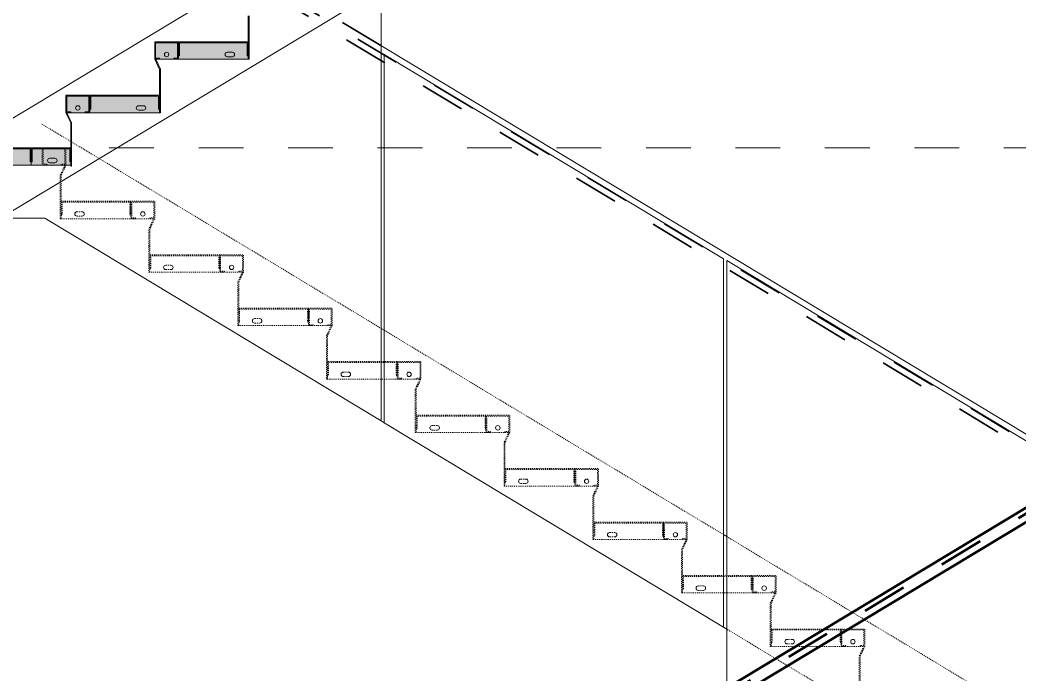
# Model space of a CAD drawing. Header units: millimetres. Extents: x -48147 to 1403542, y -455564 to 18123.
# Drawn here: x 1393720 to 1396872, y -443553 to -441489 of the extents above; entities that cross this region are included whole.
import ezdxf

# ---------------------------------------------------------------- set-up
doc = ezdxf.new("R2010")
doc.units = ezdxf.units.MM
doc.header["$MEASUREMENT"] = 0
for name, pattern in [('3MM-HIDDEN', [6, 3, -3]), ('Dashed', [2822.222233, 1411.111116, -1411.111116]), ('Wipeout_Contour', [1000, 0, -1000])]:
    doc.linetypes.add(name, pattern=pattern)
doc.layers.add('0_Pen_No__105', color=7, linetype='Continuous', lineweight=15, true_color=0xa6a6a6)
doc.layers.add('A-30-M_Stair_Pen_No__102', color=7, linetype='Continuous', lineweight=15, true_color=0xcccccc)
for name, color, linetype, lineweight in [('A-30-M_Stair_Pen_No__101', 252, 'Continuous', 15), ('A-30-M_Stair_Pen_No__121', 255, 'Continuous', 0), ('A-30-M_Stair_Pen_No__192', 7, 'Continuous', 13), ('A-30-M_Stair_Pen_No__2', 8, 'Continuous', 15), ('A-30-M_Stair_Pen_No__22', 8, 'Continuous', 50), ('A-30-M_Stair_Pen_No__42', 8, 'Continuous', 35), ('New_A-30-M_Stair_Pen_No__1', 7, 'Continuous', 13), ('New_A-30-M_Stair_Pen_No__101', 252, 'Continuous', 15), ('New_A-30-M_Stair_Pen_No__141', 255, 'Continuous', 0), ('New_A-30-M_Stair_Pen_No__160', 5, 'Continuous', 200), ('New_A-30-M_Stair_Pen_No__192', 7, 'Continuous', 13)]:
    doc.layers.add(name, color=color, linetype=linetype, lineweight=lineweight)
for name, color, linetype in [('A-95-P_Drawing', 7, 'Continuous'), ('New_A-25-M_Wall_Int', 7, 'Continuous'), ('New_A-30-M_Stair', 7, 'Continuous')]:
    doc.layers.add(name, color=color, linetype=linetype)

# ---------------------------------------------------------------- blocks, each defined once
blk = doc.blocks.new('Section Elem_2_1', base_point=(1418663.2, -449992.5))
at = {"color": 254, "linetype": 'Wipeout_Contour', "lineweight": 0, "ltscale": 5861379.164709595}
blk.add_wipeout([(1396938.3, -442849), (1396658.3, -442680.2), (1396658.3, -443186.4), (1396938.3, -443017.6)], dxfattribs=at).dxf.layer = 'New_A-30-M_Stair'
at = {"color": 254, "linetype": 'Wipeout_Contour', "lineweight": 0, "ltscale": 5859614.448467048}
blk.add_wipeout([(1396098.3, -443242.4), (1396098.3, -443242.5), (1396331.7, -443383.2), (1396331.8, -443383.2)], dxfattribs=at).dxf.layer = 'New_A-30-M_Stair'
at = {"color": 254, "linetype": 'Wipeout_Contour', "lineweight": 0, "ltscale": 5859536.243713167}
blk.add_wipeout([(1395818.3, -444587.8), (1396098.3, -444419), (1396098.3, -443524), (1395818.3, -443692.7)], dxfattribs=at).dxf.layer = 'New_A-30-M_Stair'
at = {"color": 254, "linetype": 'Wipeout_Contour', "lineweight": 0, "ltscale": 5860311.672353616}
blk.add_wipeout([(1396658.3, -442680.2), (1396378.3, -442511.5), (1396378.3, -443355.1), (1396658.3, -443186.4)], dxfattribs=at).dxf.layer = 'New_A-30-M_Stair'
at = {"color": 254, "linetype": 'Wipeout_Contour', "lineweight": 0, "ltscale": 5858448.398217968}
blk.add_wipeout([(1396098.3, -443242.4), (1395818.3, -443073.7), (1395818.3, -443073.8), (1396098.3, -443242.5)], dxfattribs=at).dxf.layer = 'New_A-30-M_Stair'
at = {"color": 254, "linetype": 'Wipeout_Contour', "lineweight": 0, "ltscale": 7324195.100440216}
blk.add_wipeout([(1396098.3, -442342.7), (1396098.3, -443242.4), (1396331.8, -443383.2), (1396378.3, -443355.1), (1396378.3, -442511.5)], dxfattribs=at).dxf.layer = 'New_A-30-M_Stair'
at = {"color": 254, "linetype": 'Wipeout_Contour', "lineweight": 0, "ltscale": 5861175.121467646}
blk.add_wipeout([(1396938.3, -442849), (1396938.3, -442848.9), (1396658.3, -442680.1), (1396658.3, -442680.2)], dxfattribs=at).dxf.layer = 'New_A-30-M_Stair'
at = {"color": 254, "linetype": 'Wipeout_Contour', "lineweight": 0, "ltscale": 5857176.666658401}
blk.add_wipeout([(1395818.3, -443073.8), (1395818.3, -443073.7), (1395538.3, -442904.9), (1395538.3, -442905)], dxfattribs=at).dxf.layer = 'New_A-30-M_Stair'
at = {"color": 254, "linetype": 'Wipeout_Contour', "lineweight": 0, "ltscale": 5857904.382838694}
blk.add_wipeout([(1396098.3, -442342.7), (1395818.3, -442174), (1395818.3, -443073.7), (1396098.3, -443242.4)], dxfattribs=at).dxf.layer = 'New_A-30-M_Stair'
at = {"color": 254, "linetype": 'Wipeout_Contour', "lineweight": 0, "ltscale": 5859903.520830586}
blk.add_wipeout([(1396658.3, -442680.2), (1396658.3, -442680.1), (1396378.3, -442511.4), (1396378.3, -442511.5)], dxfattribs=at).dxf.layer = 'New_A-30-M_Stair'
at = {"color": 254, "linetype": 'Wipeout_Contour', "lineweight": 0, "ltscale": 5855904.950958394}
blk.add_wipeout([(1395538.3, -442905), (1395538.3, -442904.9), (1395258.3, -442736.2), (1395258.3, -442736.3)], dxfattribs=at).dxf.layer = 'New_A-30-M_Stair'
at = {"color": 254, "linetype": 'Wipeout_Contour', "lineweight": 0, "ltscale": 5860399.012514996}
blk.add_wipeout([(1396098.3, -444419), (1396378.3, -444250.3), (1396378.3, -443355.2), (1396098.3, -443524)], dxfattribs=at).dxf.layer = 'New_A-30-M_Stair'
at = {"layer": 'New_A-30-M_Stair_Pen_No__1', "linetype": 'Continuous'}
blk.add_line((1396938.3, -442848.9), (1396658.3, -442680.1), dxfattribs=at)
at = {"color": 254, "linetype": 'Wipeout_Contour', "lineweight": 0, "ltscale": 5856632.740628026}
blk.add_wipeout([(1395818.3, -443073.7), (1395818.3, -442174), (1395538.3, -442005.2), (1395538.3, -442904.9)], dxfattribs=at).dxf.layer = 'New_A-30-M_Stair'
at = {"color": 254, "linetype": 'Wipeout_Contour', "lineweight": 0, "ltscale": 5858631.936077236}
blk.add_wipeout([(1396378.3, -442511.5), (1396378.3, -442511.4), (1396098.3, -442342.6), (1396098.3, -442342.7)], dxfattribs=at).dxf.layer = 'New_A-30-M_Stair'
at = {"color": 254, "linetype": 'Wipeout_Contour', "lineweight": 0, "ltscale": 5854633.25110296}
blk.add_wipeout([(1395258.3, -442736.3), (1395258.3, -442736.2), (1394978.3, -442567.4), (1394978.3, -442567.5)], dxfattribs=at).dxf.layer = 'New_A-30-M_Stair'
at = {"color": 254, "linetype": 'Wipeout_Contour', "lineweight": 0, "ltscale": 5861261.946082223}
blk.add_wipeout([(1396378.3, -444250.3), (1396658.3, -444081.5), (1396658.3, -443186.5), (1396378.3, -443355.2)], dxfattribs=at).dxf.layer = 'New_A-30-M_Stair'
at = {"color": 254, "linetype": 'Wipeout_Contour', "lineweight": 0, "ltscale": 5858993.549170004}
blk.add_wipeout([(1396098.3, -443523.9), (1395818.3, -443692.6), (1395818.3, -443692.7), (1396098.3, -443524)], dxfattribs=at).dxf.layer = 'New_A-30-M_Stair'
at = {"layer": 'New_A-30-M_Stair_Pen_No__1', "linetype": 'Continuous'}
blk.add_line((1396658.3, -442680.1), (1396378.3, -442511.4), dxfattribs=at)
at = {"color": 254, "linetype": 'Wipeout_Contour', "lineweight": 0, "ltscale": 5855361.114257969}
blk.add_wipeout([(1395538.3, -442904.9), (1395538.3, -442005.2), (1395258.3, -441836.5), (1395258.3, -442736.2)], dxfattribs=at).dxf.layer = 'New_A-30-M_Stair'
at = {"color": 254, "linetype": 'Wipeout_Contour', "lineweight": 0, "ltscale": 5857360.367243248}
blk.add_wipeout([(1396098.3, -442342.6), (1395818.3, -442173.9), (1395818.3, -442174), (1396098.3, -442342.7)], dxfattribs=at).dxf.layer = 'New_A-30-M_Stair'
at = {"color": 254, "linetype": 'Wipeout_Contour', "lineweight": 0, "ltscale": 5853361.567102429}
blk.add_wipeout([(1394978.3, -442567.5), (1394978.3, -442567.4), (1394698.3, -442398.7), (1394698.3, -442398.8)], dxfattribs=at).dxf.layer = 'New_A-30-M_Stair'
at = {"color": 254, "linetype": 'Wipeout_Contour', "lineweight": 0, "ltscale": 5862125.044328736}
blk.add_wipeout([(1396658.3, -444081.5), (1396938.3, -443912.8), (1396938.3, -443017.7), (1396658.3, -443186.5)], dxfattribs=at).dxf.layer = 'New_A-30-M_Stair'
at = {"color": 254, "linetype": 'Wipeout_Contour', "lineweight": 0, "ltscale": 5859856.604059799}
blk.add_wipeout([(1396378.3, -443355.2), (1396378.3, -443355.1), (1396098.3, -443523.9), (1396098.3, -443524)], dxfattribs=at).dxf.layer = 'New_A-30-M_Stair'
at = {"layer": 'New_A-30-M_Stair_Pen_No__1', "linetype": 'Continuous'}
blk.add_line((1396378.3, -442511.4), (1396098.3, -442342.6), dxfattribs=at)
at = {"color": 254, "linetype": 'Wipeout_Contour', "lineweight": 0, "ltscale": 5854089.503772772}
blk.add_wipeout([(1395258.3, -442736.2), (1395258.3, -441836.5), (1394978.3, -441667.7), (1394978.3, -442567.4)], dxfattribs=at).dxf.layer = 'New_A-30-M_Stair'
at = {"color": 254, "linetype": 'Wipeout_Contour', "lineweight": 0, "ltscale": 5856088.814263063}
blk.add_wipeout([(1395818.3, -442174), (1395818.3, -442173.9), (1395538.3, -442005.1), (1395538.3, -442005.2)], dxfattribs=at).dxf.layer = 'New_A-30-M_Stair'
at = {"color": 254, "linetype": 'Wipeout_Contour', "lineweight": 0, "ltscale": 5852089.89896714}
blk.add_wipeout([(1394698.3, -442398.8), (1394698.3, -442398.7), (1394418.3, -442229.9), (1394418.3, -442230)], dxfattribs=at).dxf.layer = 'New_A-30-M_Stair'
at = {"color": 254, "linetype": 'Wipeout_Contour', "lineweight": 0, "ltscale": 5860719.823657947}
blk.add_wipeout([(1396658.3, -443186.5), (1396658.3, -443186.4), (1396378.3, -443355.1), (1396378.3, -443355.2)], dxfattribs=at).dxf.layer = 'New_A-30-M_Stair'
at = {"color": 254, "linetype": 'Wipeout_Contour', "lineweight": 0, "ltscale": 4394663.927454637}
blk.add_wipeout([(1396098.3, -443242.5), (1396098.3, -443523.9), (1396331.7, -443383.2)], dxfattribs=at).dxf.layer = 'New_A-30-M_Stair'
at = {"layer": 'New_A-30-M_Stair_Pen_No__1', "linetype": 'Continuous'}
blk.add_line((1396098.3, -442342.6), (1395818.3, -442173.9), dxfattribs=at)
at = {"color": 254, "linetype": 'Wipeout_Contour', "lineweight": 0, "ltscale": 7315734.923511128}
blk.add_wipeout([(1394698.3, -442398.7), (1394978.3, -442567.4), (1394978.3, -441667.7), (1394703, -441501.8), (1394698.3, -441504.7)], dxfattribs=at).dxf.layer = 'New_A-30-M_Stair'
at = {"color": 254, "linetype": 'Wipeout_Contour', "lineweight": 0, "ltscale": 5854817.277222954}
blk.add_wipeout([(1395538.3, -442005.2), (1395538.3, -442005.1), (1395258.3, -441836.4), (1395258.3, -441836.5)], dxfattribs=at).dxf.layer = 'New_A-30-M_Stair'
at = {"color": 254, "linetype": 'Wipeout_Contour', "lineweight": 0, "ltscale": 5850818.246707434}
blk.add_wipeout([(1394418.3, -442230), (1394418.3, -442229.9), (1394138.3, -442061.2), (1394138.3, -442061.3)], dxfattribs=at).dxf.layer = 'New_A-30-M_Stair'
at = {"color": 254, "linetype": 'Wipeout_Contour', "lineweight": 0, "ltscale": 5861583.207866389}
blk.add_wipeout([(1396938.3, -443017.7), (1396938.3, -443017.6), (1396658.3, -443186.4), (1396658.3, -443186.5)], dxfattribs=at).dxf.layer = 'New_A-30-M_Stair'
at = {"color": 254, "linetype": 'Wipeout_Contour', "lineweight": 0, "ltscale": 7323472.757623627}
blk.add_wipeout([(1395818.3, -443360.9), (1396093.5, -443526.8), (1396098.3, -443523.9), (1396098.3, -443242.5), (1395818.3, -443073.8)], dxfattribs=at).dxf.layer = 'New_A-30-M_Stair'
at = {"layer": 'New_A-30-M_Stair_Pen_No__1', "linetype": 'Continuous'}
for p, q in [((1395818.3, -442173.9), (1395538.3, -442005.1)), ((1396658.3, -443186.4), (1396938.3, -443017.6)), ((1396378.3, -443355.1), (1396658.3, -443186.4)), ((1396331.7, -443383.2), (1396098.3, -443242.5)), ((1396098.3, -443523.9), (1396378.3, -443355.1)), ((1395818.3, -443692.6), (1396098.3, -443523.9))]:
    blk.add_line(p, q, dxfattribs=at)
at = {"color": 254, "linetype": 'Wipeout_Contour', "lineweight": 0, "ltscale": 5851651.634243576}
blk.add_wipeout([(1394418.3, -442229.9), (1394698.3, -442398.7), (1394698.3, -441504.7), (1394418.3, -441673.4)], dxfattribs=at).dxf.layer = 'New_A-30-M_Stair'
at = {"color": 254, "linetype": 'Wipeout_Contour', "lineweight": 0, "ltscale": 5853545.75610799}
blk.add_wipeout([(1395258.3, -441836.5), (1395258.3, -441836.4), (1394978.3, -441667.6), (1394978.3, -441667.7)], dxfattribs=at).dxf.layer = 'New_A-30-M_Stair'
at = {"color": 254, "linetype": 'Wipeout_Contour', "lineweight": 0, "ltscale": 5850039.440831813}
blk.add_wipeout([(1394138.3, -442061.3), (1394138.3, -442061.2), (1394063.3, -442061.2), (1394063.3, -442061.3)], dxfattribs=at).dxf.layer = 'New_A-30-M_Stair'
at = {"color": 254, "linetype": 'Wipeout_Contour', "lineweight": 0, "ltscale": 5857350.507882872}
blk.add_wipeout([(1395538.3, -442905), (1395538.3, -443192.2), (1395818.3, -443360.9), (1395818.3, -443073.8)], dxfattribs=at).dxf.layer = 'New_A-30-M_Stair'
at = {"layer": 'New_A-30-M_Stair_Pen_No__1', "linetype": 'Continuous'}
for p, q in [((1395538.3, -442005.1), (1395258.3, -441836.4)), ((1396098.3, -443242.5), (1395818.3, -443073.8)), ((1396093.5, -443526.8), (1395818.3, -443360.9))]:
    blk.add_line(p, q, dxfattribs=at)
at = {"color": 254, "linetype": 'Wipeout_Contour', "lineweight": 0, "ltscale": 5852285.044091453}
blk.add_wipeout([(1394703, -441501.8), (1394978.3, -441667.7), (1394978.3, -441667.6), (1394703.1, -441501.8)], dxfattribs=at).dxf.layer = 'New_A-30-M_Stair'
at = {"color": 254, "linetype": 'Wipeout_Contour', "lineweight": 0, "ltscale": 5850583.859272867}
blk.add_wipeout([(1394138.3, -441842.2), (1394138.3, -442061.2), (1394418.3, -442229.9), (1394418.3, -441673.4)], dxfattribs=at).dxf.layer = 'New_A-30-M_Stair'
at = {"color": 254, "linetype": 'Wipeout_Contour', "lineweight": 0, "ltscale": 5856078.7637203}
blk.add_wipeout([(1395258.3, -442736.3), (1395258.3, -443023.4), (1395538.3, -443192.2), (1395538.3, -442905)], dxfattribs=at).dxf.layer = 'New_A-30-M_Stair'
at = {"layer": 'New_A-30-M_Stair_Pen_No__1', "linetype": 'Continuous'}
for p, q in [((1394978.3, -441667.6), (1394703.1, -441501.8)), ((1395258.3, -441836.4), (1394978.3, -441667.6)), ((1395818.3, -443073.8), (1395538.3, -442905)), ((1395818.3, -443360.9), (1395538.3, -443192.2))]:
    blk.add_line(p, q, dxfattribs=at)
at = {"color": 254, "linetype": 'Wipeout_Contour', "lineweight": 0, "ltscale": 5849920.727062619}
blk.add_wipeout([(1394063.3, -442061.2), (1394138.3, -442061.2), (1394138.3, -441842.2), (1394063.3, -441887.4)], dxfattribs=at).dxf.layer = 'New_A-30-M_Stair'
at = {"color": 254, "linetype": 'Wipeout_Contour', "lineweight": 0, "ltscale": 5854807.035403271}
blk.add_wipeout([(1394978.3, -442567.5), (1394978.3, -442854.7), (1395258.3, -443023.4), (1395258.3, -442736.3)], dxfattribs=at).dxf.layer = 'New_A-30-M_Stair'
at = {"layer": 'New_A-30-M_Stair_Pen_No__1', "linetype": 'Continuous'}
for p, q in [((1395538.3, -442905), (1395258.3, -442736.3)), ((1395538.3, -443192.2), (1395258.3, -443023.4))]:
    blk.add_line(p, q, dxfattribs=at)
at = {"color": 254, "linetype": 'Wipeout_Contour', "lineweight": 0, "ltscale": 5853535.322900701}
blk.add_wipeout([(1394698.3, -442398.8), (1394698.3, -442685.9), (1394978.3, -442854.7), (1394978.3, -442567.5)], dxfattribs=at).dxf.layer = 'New_A-30-M_Stair'
at = {"layer": 'New_A-30-M_Stair_Pen_No__1', "linetype": 'Continuous'}
for p, q in [((1395258.3, -442736.3), (1394978.3, -442567.5)), ((1395258.3, -443023.4), (1394978.3, -442854.7))]:
    blk.add_line(p, q, dxfattribs=at)
at = {"color": 254, "linetype": 'Wipeout_Contour', "lineweight": 0, "ltscale": 5852263.626264319}
blk.add_wipeout([(1394418.3, -442230), (1394418.3, -442517.2), (1394698.3, -442685.9), (1394698.3, -442398.8)], dxfattribs=at).dxf.layer = 'New_A-30-M_Stair'
at = {"layer": 'New_A-30-M_Stair_Pen_No__1', "linetype": 'Continuous'}
for p, q in [((1394978.3, -442567.5), (1394698.3, -442398.8)), ((1394978.3, -442854.7), (1394698.3, -442685.9))]:
    blk.add_line(p, q, dxfattribs=at)
at = {"color": 254, "linetype": 'Wipeout_Contour', "lineweight": 0, "ltscale": 5850991.945504462}
blk.add_wipeout([(1394138.3, -442061.3), (1394138.3, -442348.4), (1394418.3, -442517.2), (1394418.3, -442230)], dxfattribs=at).dxf.layer = 'New_A-30-M_Stair'
at = {"layer": 'New_A-30-M_Stair_Pen_No__1', "linetype": 'Continuous'}
for p, q in [((1394698.3, -442398.8), (1394418.3, -442230)), ((1394698.3, -442685.9), (1394418.3, -442517.2))]:
    blk.add_line(p, q, dxfattribs=at)
at = {"color": 254, "linetype": 'Wipeout_Contour', "lineweight": 0, "ltscale": 11699504.66402922}
blk.add_wipeout([(1393858.3, -442179.7), (1394138.3, -442348.4), (1394138.3, -442061.3), (1394063.3, -442061.3), (1394063.3, -442061.2), (1394063.3, -442011.3), (1393960.4, -441949.3), (1393858.3, -442010.9)], dxfattribs=at).dxf.layer = 'New_A-30-M_Stair'
at = {"layer": 'New_A-30-M_Stair_Pen_No__1', "linetype": 'Continuous'}
for p, q in [((1394063.3, -442061.2), (1394063.3, -441887.4)), ((1394063.3, -442011.3), (1393960.4, -441949.3)), ((1393858.3, -442179.7), (1393858.3, -442010.9)), ((1394138.3, -442061.3), (1394063.3, -442061.3)), ((1394418.3, -442230), (1394138.3, -442061.3)), ((1394138.3, -442348.4), (1393858.3, -442179.7)), ((1394418.3, -442517.2), (1394138.3, -442348.4))]:
    blk.add_line(p, q, dxfattribs=at)
blk = doc.blocks.new('Section Elem_3_1', base_point=(1418663.2, -449992.5))
at = {"color": 254, "linetype": 'Wipeout_Contour', "lineweight": 0, "ltscale": 5848591.165195161}
blk.add_wipeout([(1393858.3, -441723.8), (1393858.3, -441723.7), (1393783.3, -441768.9), (1393783.3, -441769)], dxfattribs=at).dxf.layer = 'New_A-30-M_Stair'
at = {"color": 254, "linetype": 'Wipeout_Contour', "lineweight": 0, "ltscale": 5848047.97070571}
blk.add_wipeout([(1393858.3, -441723.7), (1393858.3, -440824), (1393783.3, -440869.2), (1393783.3, -441768.9)], dxfattribs=at).dxf.layer = 'New_A-30-M_Stair'
at = {"layer": 'New_A-30-M_Stair_Pen_No__1', "linetype": 'Continuous'}
blk.add_line((1393783.3, -441768.9), (1393783.3, -440869.2), dxfattribs=at)
at = {"color": 254, "linetype": 'Wipeout_Contour', "lineweight": 0, "ltscale": 5848592.933561571}
blk.add_wipeout([(1393858.3, -441719), (1394138.3, -441550.3), (1394138.3, -440655.2), (1393858.3, -440824)], dxfattribs=at).dxf.layer = 'New_A-30-M_Stair'
at = {"color": 254, "linetype": 'Wipeout_Contour', "lineweight": 0, "ltscale": 5849399.298077717}
blk.add_wipeout([(1393858.3, -442010.9), (1394138.3, -441842.2), (1394138.3, -441783.8), (1393858.3, -441783.8)], dxfattribs=at).dxf.layer = 'New_A-30-M_Stair'
at = {"layer": 'New_A-30-M_Stair_Pen_No__160', "linetype": 'Continuous', "lineweight": 0, "true_color": 0x00007f}
blk.add_hatch(color=176, dxfattribs=at).paths.add_polyline_path([(1393858.3, -441892.5), (1393858.3, -441783.8), (1393848.3, -441783.8), (1393848.3, -441892.5)])
at = {"layer": 'New_A-30-M_Stair_Pen_No__1', "linetype": 'Continuous'}
blk.add_line((1393858.3, -442010.9), (1393858.3, -441892.5), dxfattribs=at)
at = {"layer": 'New_A-30-M_Stair_Pen_No__141', "linetype": 'Continuous'}
for p in [(1393848.3, -441783.8), (1393858.3, -441892.5)]:
    blk.add_line(p, (1393848.3, -441892.5), dxfattribs=at)
at = {"color": 254, "linetype": 'Wipeout_Contour', "lineweight": 0, "ltscale": 5849457.139496812}
blk.add_wipeout([(1394138.3, -441550.3), (1394418.3, -441381.5), (1394418.3, -440486.5), (1394138.3, -440655.2)], dxfattribs=at).dxf.layer = 'New_A-30-M_Stair'
at = {"color": 254, "linetype": 'Wipeout_Contour', "lineweight": 0, "ltscale": 8773988.777238583}
blk.add_wipeout([(1394138.3, -441550.3), (1393858.3, -441719), (1393858.3, -441723.8), (1394128.3, -441723.8), (1394128.3, -441615), (1394138.3, -441615)], dxfattribs=at).dxf.layer = 'New_A-30-M_Stair'
at = {"layer": 'New_A-30-M_Stair_Pen_No__1', "linetype": 'Continuous'}
for p, q in [((1393783.3, -441769), (1393858.3, -441723.8)), ((1393858.3, -441723.8), (1393858.3, -441719))]:
    blk.add_line(p, q, dxfattribs=at)
at = {"layer": 'New_A-30-M_Stair_Pen_No__141', "linetype": 'Continuous', "flags": 128}
blk.add_lwpolyline([(1393858.3, -441723.8), (1393858.3, -441783.8), (1393858.3, -441892.5)], dxfattribs=at)
at = {"color": 254, "linetype": 'Wipeout_Contour', "lineweight": 0, "ltscale": 8775284.64736386}
blk.add_wipeout([(1394418.3, -441381.5), (1394138.3, -441550.3), (1394138.3, -441555), (1394408.3, -441555), (1394408.3, -441446.3), (1394418.3, -441446.3)], dxfattribs=at).dxf.layer = 'New_A-30-M_Stair'
at = {"color": 254, "linetype": 'Wipeout_Contour', "lineweight": 0, "ltscale": 5850263.07664913}
blk.add_wipeout([(1394138.3, -441842.2), (1394418.3, -441673.4), (1394418.3, -441615), (1394138.3, -441615)], dxfattribs=at).dxf.layer = 'New_A-30-M_Stair'
at = {"layer": 'New_A-30-M_Stair_Pen_No__160', "linetype": 'Continuous', "lineweight": 0, "true_color": 0x00007f}
for points in [[(1394138.3, -441723.8), (1394138.3, -441615), (1394128.3, -441615), (1394128.3, -441723.8)], [(1394138.3, -441783.8), (1394138.3, -441723.8), (1393858.3, -441723.8), (1393858.3, -441783.8)]]:
    blk.add_hatch(color=176, dxfattribs=at).paths.add_polyline_path(points)
at = {"layer": 'New_A-30-M_Stair_Pen_No__1', "linetype": 'Continuous'}
for p, q in [((1393858.3, -441719), (1394138.3, -441550.3)), ((1393858.3, -442010.9), (1394138.3, -441842.2))]:
    blk.add_line(p, q, dxfattribs=at)
at = {"layer": 'New_A-30-M_Stair_Pen_No__141', "linetype": 'Continuous'}
for p, q in [((1394128.3, -441615), (1394128.3, -441723.8)), ((1394128.3, -441723.8), (1393858.3, -441723.8))]:
    blk.add_line(p, q, dxfattribs=at)
at = {"layer": 'New_A-30-M_Stair_Pen_No__141', "linetype": 'Continuous', "flags": 128}
for points in [[(1394138.3, -441555), (1394138.3, -441615), (1394138.3, -441723.8), (1394138.3, -441783.8)], [(1394138.3, -441783.8), (1393858.3, -441783.8), (1393848.3, -441783.8)]]:
    blk.add_lwpolyline(points, dxfattribs=at)
at = {"color": 254, "linetype": 'Wipeout_Contour', "lineweight": 0, "ltscale": 5851127.01996002}
blk.add_wipeout([(1394418.3, -441673.4), (1394698.3, -441504.7), (1394698.3, -441446.3), (1394418.3, -441446.3)], dxfattribs=at).dxf.layer = 'New_A-30-M_Stair'
at = {"layer": 'New_A-30-M_Stair_Pen_No__160', "linetype": 'Continuous', "lineweight": 0, "true_color": 0x00007f}
for points in [[(1394418.3, -441555), (1394418.3, -441446.3), (1394408.3, -441446.3), (1394408.3, -441555)], [(1394418.3, -441615), (1394418.3, -441555), (1394138.3, -441555), (1394138.3, -441615)]]:
    blk.add_hatch(color=176, dxfattribs=at).paths.add_polyline_path(points)
at = {"layer": 'New_A-30-M_Stair_Pen_No__1', "linetype": 'Continuous'}
for p, q in [((1394138.3, -441550.3), (1394418.3, -441381.5)), ((1394138.3, -441842.2), (1394418.3, -441673.4))]:
    blk.add_line(p, q, dxfattribs=at)
at = {"layer": 'New_A-30-M_Stair_Pen_No__141', "linetype": 'Continuous'}
for p, q in [((1394408.3, -441446.3), (1394408.3, -441555)), ((1394408.3, -441555), (1394138.3, -441555))]:
    blk.add_line(p, q, dxfattribs=at)
at = {"layer": 'New_A-30-M_Stair_Pen_No__141', "linetype": 'Continuous', "flags": 128}
for points in [[(1394418.3, -441386.3), (1394418.3, -441446.3), (1394418.3, -441555), (1394418.3, -441615)], [(1394418.3, -441615), (1394138.3, -441615), (1394128.3, -441615)]]:
    blk.add_lwpolyline(points, dxfattribs=at)
at = {"color": 254, "linetype": 'Wipeout_Contour', "lineweight": 0, "ltscale": 5851991.127937424}
blk.add_wipeout([(1394698.3, -441504.7), (1394978.3, -441335.9), (1394978.3, -441277.5), (1394698.3, -441277.5)], dxfattribs=at).dxf.layer = 'New_A-30-M_Stair'
at = {"layer": 'New_A-30-M_Stair_Pen_No__1', "linetype": 'Continuous'}
for p, q in [((1394698.3, -441504.7), (1394978.3, -441335.9)), ((1394418.3, -441673.4), (1394698.3, -441504.7))]:
    blk.add_line(p, q, dxfattribs=at)
blk = doc.blocks.new('Section Elem_216_1', base_point=(1418663.2, -449992.5))
at = {"color": 254, "linetype": 'Wipeout_Contour', "lineweight": 0, "ltscale": 175547925.7955505}
blk.add_wipeout([(1398445.1, -434842.5), (1393413.1, -434842.5), (1393413.1, -437842.5), (1393658.3, -437842.5), (1393658.3, -438142.5), (1393658.1, -438142.5), (1393658.1, -438292.5), (1393658.4, -438292.5), (1393658.4, -438301.1), (1393596, -438301.1), (1393590.6, -438303.4), (1393588.4, -438308.7), (1393588.4, -438527.8), (1393590.6, -438533.2), (1393596, -438535.4), (1393643.3, -438535.4), (1393643.3, -438342.5), (1393658.3, -438342.5), (1393658.3, -438535.4), (1393658.4, -438535.4), (1393658.4, -438544), (1393658.3, -438544), (1393658.3, -438917.5), (1393413.1, -438917.5), (1393413.1, -441892.5), (1393658.3, -441892.5), (1393658.3, -442192.5), (1393658.2, -442192.5), (1393658.2, -442342.5), (1393658.4, -442342.5), (1393658.4, -442351.1), (1393658.3, -442351.1), (1393658.3, -442585.4), (1393658.4, -442585.4), (1393658.4, -442594), (1393658.3, -442594), (1393658.3, -442942.5), (1393413.1, -442942.5), (1393413.1, -445942.5), (1393658.3, -445942.5), (1393658.3, -446242.5), (1393658.4, -446242.5), (1393658.4, -446392.5), (1393658.4, -446401.1), (1393596, -446401.1), (1393590.6, -446403.4), (1393588.4, -446408.7), (1393588.4, -446627.8), (1393590.6, -446633.2), (1393596, -446635.4), (1393658.4, -446635.4), (1393658.4, -446644), (1393512.3, -446644), (1393512.3, -446635.4), (1393574.7, -446635.4), (1393580.1, -446633.2), (1393582.3, -446627.8), (1393582.3, -446408.7), (1393580.1, -446403.4), (1393574.7, -446401.1), (1393512.3, -446401.1), (1393512.3, -446392.5), (1393428.7, -446392.5), (1393428.7, -447367.5), (1393658.3, -447367.5), (1393658.3, -447392.5), (1393428.7, -447392.5), (1393428.7, -449992.5), (1393578.3, -449992.5), (1393578.3, -449823.8), (1393503.3, -449869), (1393503.3, -449868.9), (1393503.3, -448969.2), (1393503.3, -448969.1), (1395949.5, -447494.8), (1395858.4, -447439.9), (1393858.3, -446234.5), (1393858.3, -445942.6), (1393858.3, -445942.5), (1393848.3, -445942.5), (1393848.3, -445833.8), (1393858.3, -445833.8), (1393858.3, -445773.8), (1393783.3, -445819), (1393783.3, -445818.9), (1393783.3, -444919.2), (1393783.3, -444919.1), (1396093.5, -443526.8), (1393858.3, -442179.7), (1393858.3, -441892.5), (1393848.3, -441892.5), (1393848.3, -441783.8), (1393858.3, -441783.8), (1393858.3, -441723.8), (1393783.3, -441769), (1393783.3, -441768.9), (1393783.3, -440869.2), (1393783.3, -440869.1), (1396093.5, -439476.8), (1395858.4, -439335.1), (1393858.3, -438129.7), (1393858.3, -437837.8), (1394063.3, -437961.3), (1394063.3, -437111.5), (1394063.3, -437111.4), (1394138.3, -437111.4), (1397218.3, -438967.6), (1398445.1, -438967.6), (1398445.1, -438544), (1398373.3, -438544), (1398373.3, -438535.4), (1398435.7, -438535.4), (1398441, -438533.2), (1398443.3, -438527.8), (1398443.3, -438308.7), (1398441, -438303.4), (1398435.7, -438301.1), (1398373.3, -438301.1), (1398373.3, -438292.5), (1398445.1, -438292.5)], dxfattribs=at).dxf.layer = 'New_A-25-M_Wall_Int'
at = {"color": 254, "linetype": 'Wipeout_Contour', "lineweight": 0, "ltscale": 39582970.51440807}
blk.add_wipeout([(1394703.1, -441501.8), (1397218.3, -443017.6), (1398445.1, -443017.6), (1398445.1, -442594), (1398373.3, -442594), (1398373.3, -442585.4), (1398435.7, -442585.4), (1398441, -442583.2), (1398443.3, -442577.8), (1398443.3, -442358.7), (1398441, -442353.4), (1398435.7, -442351.1), (1398373.3, -442351.1), (1398373.3, -442342.5), (1398445.1, -442342.5), (1398445.1, -440179), (1398373.3, -440179), (1398373.3, -440170.4), (1398435.7, -440170.4), (1398441, -440168.2), (1398443.3, -440162.8), (1398443.3, -440154.7), (1397218.3, -440154.7), (1397113.3, -440091.4), (1397113.3, -440149.2), (1397104.3, -440154.7), (1396938.3, -440154.7)], dxfattribs=at).dxf.layer = 'New_A-25-M_Wall_Int'
at = {"color": 254, "linetype": 'Wipeout_Contour', "lineweight": 0, "ltscale": 4387222.386360734}
blk.add_wipeout([(1394063.3, -441887.4), (1393960.4, -441949.3), (1394063.3, -442011.3)], dxfattribs=at).dxf.layer = 'New_A-25-M_Wall_Int'
blk = doc.blocks.new('S-22 Building Section_STORY_MARKER', base_point=(1418663.2, -449992.5))
at = {"layer": '0_Pen_No__105', "linetype": 'Dashed', "ltscale": 0.1}
blk.add_line((1369166.1, -441892.5), (1399880.2, -441892.5), dxfattribs=at)

msp = doc.modelspace()

# ---------------------------------------------------------------- block references
at = {"layer": 'New_A-30-M_Stair'}
msp.add_blockref('Section Elem_2_1', (1418663.2, -449992.5), dxfattribs=at)

# ---------------------------------------------------------------- next in the draw order: block references
msp.add_blockref('Section Elem_3_1', (1418663.2, -449992.5), dxfattribs=at)

# ---------------------------------------------------------------- next in the draw order: hatches: boundary and pattern name
at = {"layer": 'A-30-M_Stair_Pen_No__121', "linetype": 'Continuous'}
msp.add_hatch(color=256, dxfattribs=at).paths.add_polyline_path([(1393660.1, -435111.8), (1398444.1, -435111.8), (1398444.1, -449987.7), (1393131.3, -449987.7), (1393131.3, -446897.1), (1393660.1, -446897.1)])

# ---------------------------------------------------------------- next in the draw order: block references
at = {"layer": 'New_A-25-M_Wall_Int'}
msp.add_blockref('Section Elem_216_1', (1418663.2, -449992.5), dxfattribs=at)

# ---------------------------------------------------------------- next in the draw order: wipeouts: each hides what was drawn before it
at = {"color": 254, "linetype": 'Wipeout_Contour', "lineweight": 0, "ltscale": 5854473.517168632}
msp.add_wipeout([(1391307.3, -431582.2), (1399341.8, -431582.2), (1399341.8, -451938.9), (1391307.3, -451938.9)], dxfattribs=at).dxf.layer = 'A-95-P_Drawing'

# ---------------------------------------------------------------- next in the draw order: hatches: boundary and pattern name
at = {"layer": 'A-30-M_Stair_Pen_No__102', "linetype": 'Continuous'}
for points in [[(1394145.1, -441558), (1394443.1, -441558), (1394443.1, -441613), (1394145.1, -441613)], [(1393865.1, -441726.8), (1394163.1, -441726.8), (1394163.1, -441781.8), (1393865.1, -441781.8)], [(1393657.1, -441892.5), (1393880.1, -441892.5), (1393880.1, -441947.5), (1393657.1, -441947.5)]]:
    msp.add_hatch(color=256, dxfattribs=at).paths.add_polyline_path(points)

# ---------------------------------------------------------------- next in the draw order: linework, layer by layer
at = {"layer": 'A-30-M_Stair_Pen_No__101', "linetype": 'Continuous', "flags": 128}
for points in [[(1393657.1, -442114.8), (1393727.6, -442072.4), (1397144.4, -440013.1), (1397144.4, -439792.7), (1397025.9, -439792.7), (1393657.1, -441822.9)], [(1395939.4, -443405.3), (1395939.4, -442242.6), (1394869.4, -441597.8), (1394869.4, -442760.5)]]:
    msp.add_lwpolyline(points, close=True, dxfattribs=at)
for points in [[(1394859.4, -441390.3), (1394859.4, -442754.4), (1393798.1, -442114.8), (1393657.1, -442114.8), (1393657.1, -440908), (1393730.4, -440908), (1394859.4, -440227.6), (1394859.4, -441098.4)], [(1395949.4, -444780.4), (1397144.4, -444060.1), (1397144.4, -442933.4), (1397085.5, -442933.4), (1395949.4, -442248.7), (1395949.4, -444488.5)], [(1394859.4, -442462.5), (1394869.4, -442468.6)], [(1394859.4, -442754.4), (1394869.4, -442760.5)], [(1395939.4, -443113.4), (1395949.4, -443119.5)], [(1395939.4, -443405.3), (1395949.4, -443411.4)]]:
    msp.add_lwpolyline(points, dxfattribs=at)
at = {"layer": 'A-30-M_Stair_Pen_No__101', "linetype": '3MM-HIDDEN', "flags": 128}
for points in [[(1393789.4, -441817.7), (1394859.4, -442462.5)], [(1394869.4, -442468.6), (1395939.4, -443113.4)], [(1395949.4, -443119.5), (1397144.4, -443839.7), (1397144.4, -444062.5), (1397029.8, -444062.5), (1395949.4, -443411.4)]]:
    msp.add_lwpolyline(points, dxfattribs=at)
at = {"layer": 'A-30-M_Stair_Pen_No__102', "linetype": 'Continuous', "flags": 128}
msp.add_lwpolyline([(1397094.5, -442917.3), (1394858.5, -441569.6)], dxfattribs=at)
at = {"layer": 'A-30-M_Stair_Pen_No__192', "linetype": 'Continuous', "flags": 128}
msp.add_lwpolyline([(1393660.1, -441947.5), (1393660.1, -441895.5), (1393752.1, -441895.5), (1393752.1, -441936.5), (1393755.1, -441936.5), (1393755.1, -441892.5), (1393657.1, -441892.5), (1393657.1, -441947.5)], dxfattribs=at)
at = {"layer": 'A-30-M_Stair_Pen_No__2', "linetype": 'Continuous', "flags": 128}
for points in [[(1394145.1, -441558), (1394443.1, -441558), (1394443.1, -441613), (1394145.1, -441613)], [(1393865.1, -441726.8), (1394163.1, -441726.8), (1394163.1, -441781.8), (1393865.1, -441781.8)], [(1393657.1, -441892.5), (1393880.1, -441892.5), (1393880.1, -441947.5), (1393657.1, -441947.5)]]:
    msp.add_lwpolyline(points, close=True, dxfattribs=at)
at = {"layer": 'A-30-M_Stair_Pen_No__22', "linetype": 'Continuous', "flags": 128}
for points in [[(1393723.5, -444939.3), (1397078.5, -442917.3)], [(1393734.6, -444978.3), (1397088, -442957.3)]]:
    msp.add_lwpolyline(points, dxfattribs=at)
at = {"layer": 'A-30-M_Stair_Pen_No__22', "linetype": 'Dashed', "ltscale": 0.1, "flags": 128}
msp.add_lwpolyline([(1393729.2, -444958.3), (1397082.3, -442933.3)], dxfattribs=at)
at = {"layer": 'A-30-M_Stair_Pen_No__42', "linetype": 'Dashed', "ltscale": 0.1, "flags": 128}
for points in [[(1397082.3, -442933.3), (1393722.3, -440908.3), (1393565.3, -440908.3)], [(1394858.5, -441569.6), (1393788.5, -440924.8)], [(1397046.9, -442935.3), (1393788.5, -440971.5)]]:
    msp.add_lwpolyline(points, dxfattribs=at)
at = {"layer": 'New_A-30-M_Stair_Pen_No__101', "linetype": '3MM-HIDDEN', "flags": 128}
for points in [[(1393850.1, -441947.5), (1393865.1, -441947.5), (1393865.1, -441892.5), (1393790.1, -441892.5), (1393790.1, -441947.5), (1393804.9, -441947.5)], [(1393850.1, -441947.5), (1393850.1, -441944.5), (1393862.1, -441944.5), (1393862.1, -441895.5), (1393793.1, -441895.5), (1393793.1, -441944.5), (1393804.9, -441944.5), (1393804.9, -441947.5)], [(1393861.8, -441947.5), (1393847.1, -441979)], [(1393865.1, -441947.5), (1393850.1, -441979.7)], [(1393850.1, -441979.7), (1393850.1, -442116.3), (1393847.1, -442116.3), (1393847.1, -441979)], [(1394070.1, -442103.3), (1394070.1, -442061.3), (1393850.1, -442061.3), (1393850.1, -442105.3)], [(1394070.1, -442105.3), (1394067.1, -442105.3), (1394067.1, -442064.3), (1393853.1, -442064.3), (1393853.1, -442105.3), (1393850.1, -442105.3)], [(1394130.1, -442116.3), (1394145.1, -442116.3), (1394145.1, -442061.3), (1394070.1, -442061.3), (1394070.1, -442116.3), (1394084.9, -442116.3)], [(1394130.1, -442116.3), (1394130.1, -442113.3), (1394142.1, -442113.3), (1394142.1, -442064.3), (1394073.1, -442064.3), (1394073.1, -442113.3), (1394084.9, -442113.3), (1394084.9, -442116.3)], [(1393916.1, -442094.3), (1393900.1, -442094.3)], [(1394145.1, -442116.3), (1393847.1, -442116.3)], [(1393916.1, -442108.3), (1393900.1, -442108.3)], [(1394141.8, -442116.3), (1394127.1, -442147.8)], [(1394145.1, -442116.3), (1394130.1, -442148.4)], [(1394130.1, -442148.4), (1394130.1, -442285), (1394127.1, -442285), (1394127.1, -442147.8)], [(1394350.1, -442272), (1394350.1, -442230), (1394130.1, -442230), (1394130.1, -442274)], [(1394350.1, -442274), (1394347.1, -442274), (1394347.1, -442233), (1394133.1, -442233), (1394133.1, -442274), (1394130.1, -442274)], [(1394410.1, -442285), (1394425.1, -442285), (1394425.1, -442230), (1394350.1, -442230), (1394350.1, -442285), (1394364.9, -442285)], [(1394410.1, -442285), (1394410.1, -442282), (1394422.1, -442282), (1394422.1, -442233), (1394353.1, -442233), (1394353.1, -442282), (1394364.9, -442282), (1394364.9, -442285)], [(1394196.1, -442263), (1394180.1, -442263)], [(1394196.1, -442277), (1394180.1, -442277)], [(1394425.1, -442285), (1394127.1, -442285)], [(1394421.8, -442285), (1394407.1, -442316.5)], [(1394425.1, -442285), (1394410.1, -442317.2)], [(1394410.1, -442317.2), (1394410.1, -442453.8), (1394407.1, -442453.8), (1394407.1, -442316.5)], [(1394630.1, -442440.8), (1394630.1, -442398.8), (1394410.1, -442398.8), (1394410.1, -442442.8)], [(1394630.1, -442442.8), (1394627.1, -442442.8), (1394627.1, -442401.8), (1394413.1, -442401.8), (1394413.1, -442442.8), (1394410.1, -442442.8)], [(1394690.1, -442453.8), (1394705.1, -442453.8), (1394705.1, -442398.8), (1394630.1, -442398.8), (1394630.1, -442453.8), (1394644.9, -442453.8)], [(1394690.1, -442453.8), (1394690.1, -442450.8), (1394702.1, -442450.8), (1394702.1, -442401.8), (1394633.1, -442401.8), (1394633.1, -442450.8), (1394644.9, -442450.8), (1394644.9, -442453.8)], [(1394476.1, -442431.8), (1394460.1, -442431.8)], [(1394705.1, -442453.8), (1394407.1, -442453.8)], [(1394476.1, -442445.8), (1394460.1, -442445.8)], [(1394701.8, -442453.8), (1394687.1, -442485.3)], [(1394705.1, -442453.8), (1394690.1, -442485.9)], [(1394690.1, -442485.9), (1394690.1, -442622.5), (1394687.1, -442622.5), (1394687.1, -442485.3)], [(1394910.1, -442609.5), (1394910.1, -442567.5), (1394690.1, -442567.5), (1394690.1, -442611.5)], [(1394970.1, -442622.5), (1394985.1, -442622.5), (1394985.1, -442567.5), (1394910.1, -442567.5), (1394910.1, -442622.5), (1394924.9, -442622.5)], [(1394910.1, -442611.5), (1394907.1, -442611.5), (1394907.1, -442570.5), (1394693.1, -442570.5), (1394693.1, -442611.5), (1394690.1, -442611.5)], [(1394970.1, -442622.5), (1394970.1, -442619.5), (1394982.1, -442619.5), (1394982.1, -442570.5), (1394913.1, -442570.5), (1394913.1, -442619.5), (1394924.9, -442619.5), (1394924.9, -442622.5)], [(1394985.1, -442622.5), (1394687.1, -442622.5)], [(1394756.1, -442600.5), (1394740.1, -442600.5)], [(1394756.1, -442614.5), (1394740.1, -442614.5)], [(1394981.8, -442622.5), (1394967.1, -442654)], [(1394985.1, -442622.5), (1394970.1, -442654.7)], [(1394970.1, -442654.7), (1394970.1, -442791.3), (1394967.1, -442791.3), (1394967.1, -442654)], [(1395190.1, -442778.3), (1395190.1, -442736.3), (1394970.1, -442736.3), (1394970.1, -442780.3)], [(1395190.1, -442780.3), (1395187.1, -442780.3), (1395187.1, -442739.3), (1394973.1, -442739.3), (1394973.1, -442780.3), (1394970.1, -442780.3)], [(1395250.1, -442791.3), (1395265.1, -442791.3), (1395265.1, -442736.3), (1395190.1, -442736.3), (1395190.1, -442791.3), (1395204.9, -442791.3)], [(1395250.1, -442791.3), (1395250.1, -442788.3), (1395262.1, -442788.3), (1395262.1, -442739.3), (1395193.1, -442739.3), (1395193.1, -442788.3), (1395204.9, -442788.3), (1395204.9, -442791.3)], [(1395036.1, -442769.3), (1395020.1, -442769.3)], [(1395036.1, -442783.3), (1395020.1, -442783.3)], [(1395265.1, -442791.3), (1394967.1, -442791.3)], [(1395261.8, -442791.3), (1395247.1, -442822.8)], [(1395265.1, -442791.3), (1395250.1, -442823.4)], [(1395250.1, -442823.4), (1395250.1, -442960), (1395247.1, -442960), (1395247.1, -442822.8)], [(1395470.1, -442947), (1395470.1, -442905), (1395250.1, -442905), (1395250.1, -442949)], [(1395470.1, -442949), (1395467.1, -442949), (1395467.1, -442908), (1395253.1, -442908), (1395253.1, -442949), (1395250.1, -442949)], [(1395530.1, -442960), (1395545.1, -442960), (1395545.1, -442905), (1395470.1, -442905), (1395470.1, -442960), (1395484.9, -442960)], [(1395530.1, -442960), (1395530.1, -442957), (1395542.1, -442957), (1395542.1, -442908), (1395473.1, -442908), (1395473.1, -442957), (1395484.9, -442957), (1395484.9, -442960)], [(1395316.1, -442938), (1395300.1, -442938)], [(1395545.1, -442960), (1395247.1, -442960)], [(1395316.1, -442952), (1395300.1, -442952)], [(1395541.8, -442960), (1395527.1, -442991.5)], [(1395545.1, -442960), (1395530.1, -442992.2)], [(1395530.1, -442992.2), (1395530.1, -443128.8), (1395527.1, -443128.8), (1395527.1, -442991.5)], [(1395750.1, -443115.8), (1395750.1, -443073.8), (1395530.1, -443073.8), (1395530.1, -443117.8)], [(1395750.1, -443117.8), (1395747.1, -443117.8), (1395747.1, -443076.8), (1395533.1, -443076.8), (1395533.1, -443117.8), (1395530.1, -443117.8)], [(1395810.1, -443128.8), (1395825.1, -443128.8), (1395825.1, -443073.8), (1395750.1, -443073.8), (1395750.1, -443128.8), (1395764.9, -443128.8)], [(1395810.1, -443128.8), (1395810.1, -443125.8), (1395822.1, -443125.8), (1395822.1, -443076.8), (1395753.1, -443076.8), (1395753.1, -443125.8), (1395764.9, -443125.8), (1395764.9, -443128.8)], [(1395825.1, -443128.8), (1395527.1, -443128.8)], [(1395596.1, -443106.8), (1395580.1, -443106.8)], [(1395596.1, -443120.8), (1395580.1, -443120.8)], [(1395821.8, -443128.8), (1395807.1, -443160.3)], [(1395825.1, -443128.8), (1395810.1, -443160.9)], [(1395810.1, -443160.9), (1395810.1, -443297.5), (1395807.1, -443297.5), (1395807.1, -443160.3)], [(1396030.1, -443284.5), (1396030.1, -443242.5), (1395810.1, -443242.5), (1395810.1, -443286.5)], [(1396030.1, -443286.5), (1396027.1, -443286.5), (1396027.1, -443245.5), (1395813.1, -443245.5), (1395813.1, -443286.5), (1395810.1, -443286.5)], [(1396090.1, -443297.5), (1396105.1, -443297.5), (1396105.1, -443242.5), (1396030.1, -443242.5), (1396030.1, -443297.5), (1396044.9, -443297.5)], [(1396090.1, -443297.5), (1396090.1, -443294.5), (1396102.1, -443294.5), (1396102.1, -443245.5), (1396033.1, -443245.5), (1396033.1, -443294.5), (1396044.9, -443294.5), (1396044.9, -443297.5)], [(1395876.1, -443275.5), (1395860.1, -443275.5)], [(1395876.1, -443289.5), (1395860.1, -443289.5)], [(1396105.1, -443297.5), (1395807.1, -443297.5)], [(1396101.8, -443297.5), (1396087.1, -443329)], [(1396105.1, -443297.5), (1396090.1, -443329.7)], [(1396090.1, -443329.7), (1396090.1, -443466.3), (1396087.1, -443466.3), (1396087.1, -443329)], [(1396310.1, -443453.3), (1396310.1, -443411.3), (1396090.1, -443411.3), (1396090.1, -443455.3)], [(1396310.1, -443455.3), (1396307.1, -443455.3), (1396307.1, -443414.3), (1396093.1, -443414.3), (1396093.1, -443455.3), (1396090.1, -443455.3)], [(1396370.1, -443466.3), (1396385.1, -443466.3), (1396385.1, -443411.3), (1396310.1, -443411.3), (1396310.1, -443466.3), (1396324.9, -443466.3)], [(1396370.1, -443466.3), (1396370.1, -443463.3), (1396382.1, -443463.3), (1396382.1, -443414.3), (1396313.1, -443414.3), (1396313.1, -443463.3), (1396324.9, -443463.3), (1396324.9, -443466.3)], [(1396156.1, -443444.3), (1396140.1, -443444.3)], [(1396385.1, -443466.3), (1396087.1, -443466.3)], [(1396156.1, -443458.3), (1396140.1, -443458.3)], [(1396381.8, -443466.3), (1396367.1, -443497.8)], [(1396385.1, -443466.3), (1396370.1, -443498.4)], [(1396370.1, -443498.4), (1396370.1, -443635), (1396367.1, -443635), (1396367.1, -443497.8)]]:
    msp.add_lwpolyline(points, dxfattribs=at)
at = {"layer": 'New_A-30-M_Stair_Pen_No__101', "linetype": 'Continuous'}
for centre in [(1394107.6, -442101.3), (1394387.6, -442270), (1394667.6, -442438.8), (1394947.6, -442607.5), (1395227.6, -442776.3), (1395507.6, -442945), (1395787.6, -443113.8), (1396067.6, -443282.5), (1396347.6, -443451.3)]:
    msp.add_circle(centre, 7, dxfattribs=at)
for centre, start, end in [((1393900.1, -442101.3), 90, 270), ((1393916.1, -442101.3), 270, 90), ((1394180.1, -442270), 90, 270), ((1394196.1, -442270), 270, 90), ((1394460.1, -442438.8), 90, 270), ((1394476.1, -442438.8), 270, 90), ((1394740.1, -442607.5), 90, 270), ((1394756.1, -442607.5), 270, 90), ((1395020.1, -442776.3), 90, 270), ((1395036.1, -442776.3), 270, 90), ((1395300.1, -442945), 90, 270), ((1395316.1, -442945), 270, 90), ((1395580.1, -443113.8), 90, 270), ((1395596.1, -443113.8), 270, 90), ((1395860.1, -443282.5), 90, 270), ((1395876.1, -443282.5), 270, 90), ((1396140.1, -443451.3), 90, 270), ((1396156.1, -443451.3), 270, 90)]:
    msp.add_arc(centre, 7, start, end, dxfattribs=at)
at = {"layer": 'New_A-30-M_Stair_Pen_No__192', "linetype": 'Continuous'}
for p, q in [((1394430.1, -441558), (1394145.1, -441558)), ((1394150.1, -441726.8), (1393865.1, -441726.8))]:
    msp.add_line(p, q, dxfattribs=at)
at = {"layer": 'New_A-30-M_Stair_Pen_No__192', "linetype": 'Continuous', "flags": 128}
for points in [[(1394440.1, -441476.4), (1394440.1, -441613), (1394443.1, -441613), (1394443.1, -441475.8)], [(1394160.1, -441613), (1394145.1, -441613), (1394145.1, -441558), (1394220.1, -441558), (1394220.1, -441613), (1394205.3, -441613)], [(1394220.1, -441600), (1394220.1, -441558), (1394440.1, -441558), (1394440.1, -441602)], [(1394160.1, -441613), (1394160.1, -441610), (1394148.1, -441610), (1394148.1, -441561), (1394217.1, -441561), (1394217.1, -441610), (1394205.3, -441610), (1394205.3, -441613)], [(1394220.1, -441602), (1394223.1, -441602), (1394223.1, -441561), (1394437.1, -441561), (1394437.1, -441602), (1394440.1, -441602)], [(1394374.1, -441591), (1394390.1, -441591)], [(1394145.1, -441613), (1394443.1, -441613)], [(1394145.1, -441613), (1394160.1, -441645.2)], [(1394148.4, -441613), (1394163.1, -441644.5)], [(1394374.1, -441605), (1394390.1, -441605)], [(1394160.1, -441645.2), (1394160.1, -441781.8), (1394163.1, -441781.8), (1394163.1, -441644.5)], [(1393880.1, -441781.8), (1393865.1, -441781.8), (1393865.1, -441726.8), (1393940.1, -441726.8), (1393940.1, -441781.8), (1393925.3, -441781.8)], [(1393880.1, -441781.8), (1393880.1, -441778.8), (1393868.1, -441778.8), (1393868.1, -441729.8), (1393937.1, -441729.8), (1393937.1, -441778.8), (1393925.3, -441778.8), (1393925.3, -441781.8)], [(1393940.1, -441768.8), (1393940.1, -441726.8), (1394160.1, -441726.8), (1394160.1, -441770.8)], [(1393940.1, -441770.8), (1393943.1, -441770.8), (1393943.1, -441729.8), (1394157.1, -441729.8), (1394157.1, -441770.8), (1394160.1, -441770.8)], [(1394094.1, -441759.8), (1394110.1, -441759.8)], [(1394094.1, -441773.8), (1394110.1, -441773.8)], [(1393865.1, -441781.8), (1394163.1, -441781.8)], [(1393865.1, -441781.8), (1393880.1, -441813.9)], [(1393868.4, -441781.8), (1393883.1, -441813.3)], [(1393880.1, -441813.9), (1393880.1, -441950.5), (1393883.1, -441950.5), (1393883.1, -441813.3)], [(1393755.1, -441947.5), (1393755.1, -441892.5), (1393880.1, -441892.5), (1393880.1, -441936.5)], [(1393755.1, -441936.5), (1393758.1, -441936.5), (1393758.1, -441895.5), (1393877.1, -441895.5), (1393877.1, -441936.5), (1393880.1, -441936.5)], [(1393814.1, -441925.5), (1393830.1, -441925.5)], [(1393814.1, -441939.5), (1393830.1, -441939.5)]]:
    msp.add_lwpolyline(points, dxfattribs=at)
at = {"layer": 'New_A-30-M_Stair_Pen_No__192', "linetype": 'Continuous'}
for centre in [(1394182.6, -441598), (1393902.6, -441766.8)]:
    msp.add_circle(centre, 7, dxfattribs=at)
for centre, start, end in [((1394374.1, -441598), 90, 270), ((1394390.1, -441598), 270, 90), ((1394094.1, -441766.8), 90, 270), ((1394110.1, -441766.8), 270, 90), ((1393814.1, -441932.5), 90, 270), ((1393830.1, -441932.5), 270, 90)]:
    msp.add_arc(centre, 7, start, end, dxfattribs=at)

# ---------------------------------------------------------------- next in the draw order: block references
at = {"linetype": 'Continuous', "lineweight": 0}
msp.add_blockref('S-22 Building Section_STORY_MARKER', (1418663.2, -449992.5), dxfattribs=at)

doc.saveas('drawing.dxf')
